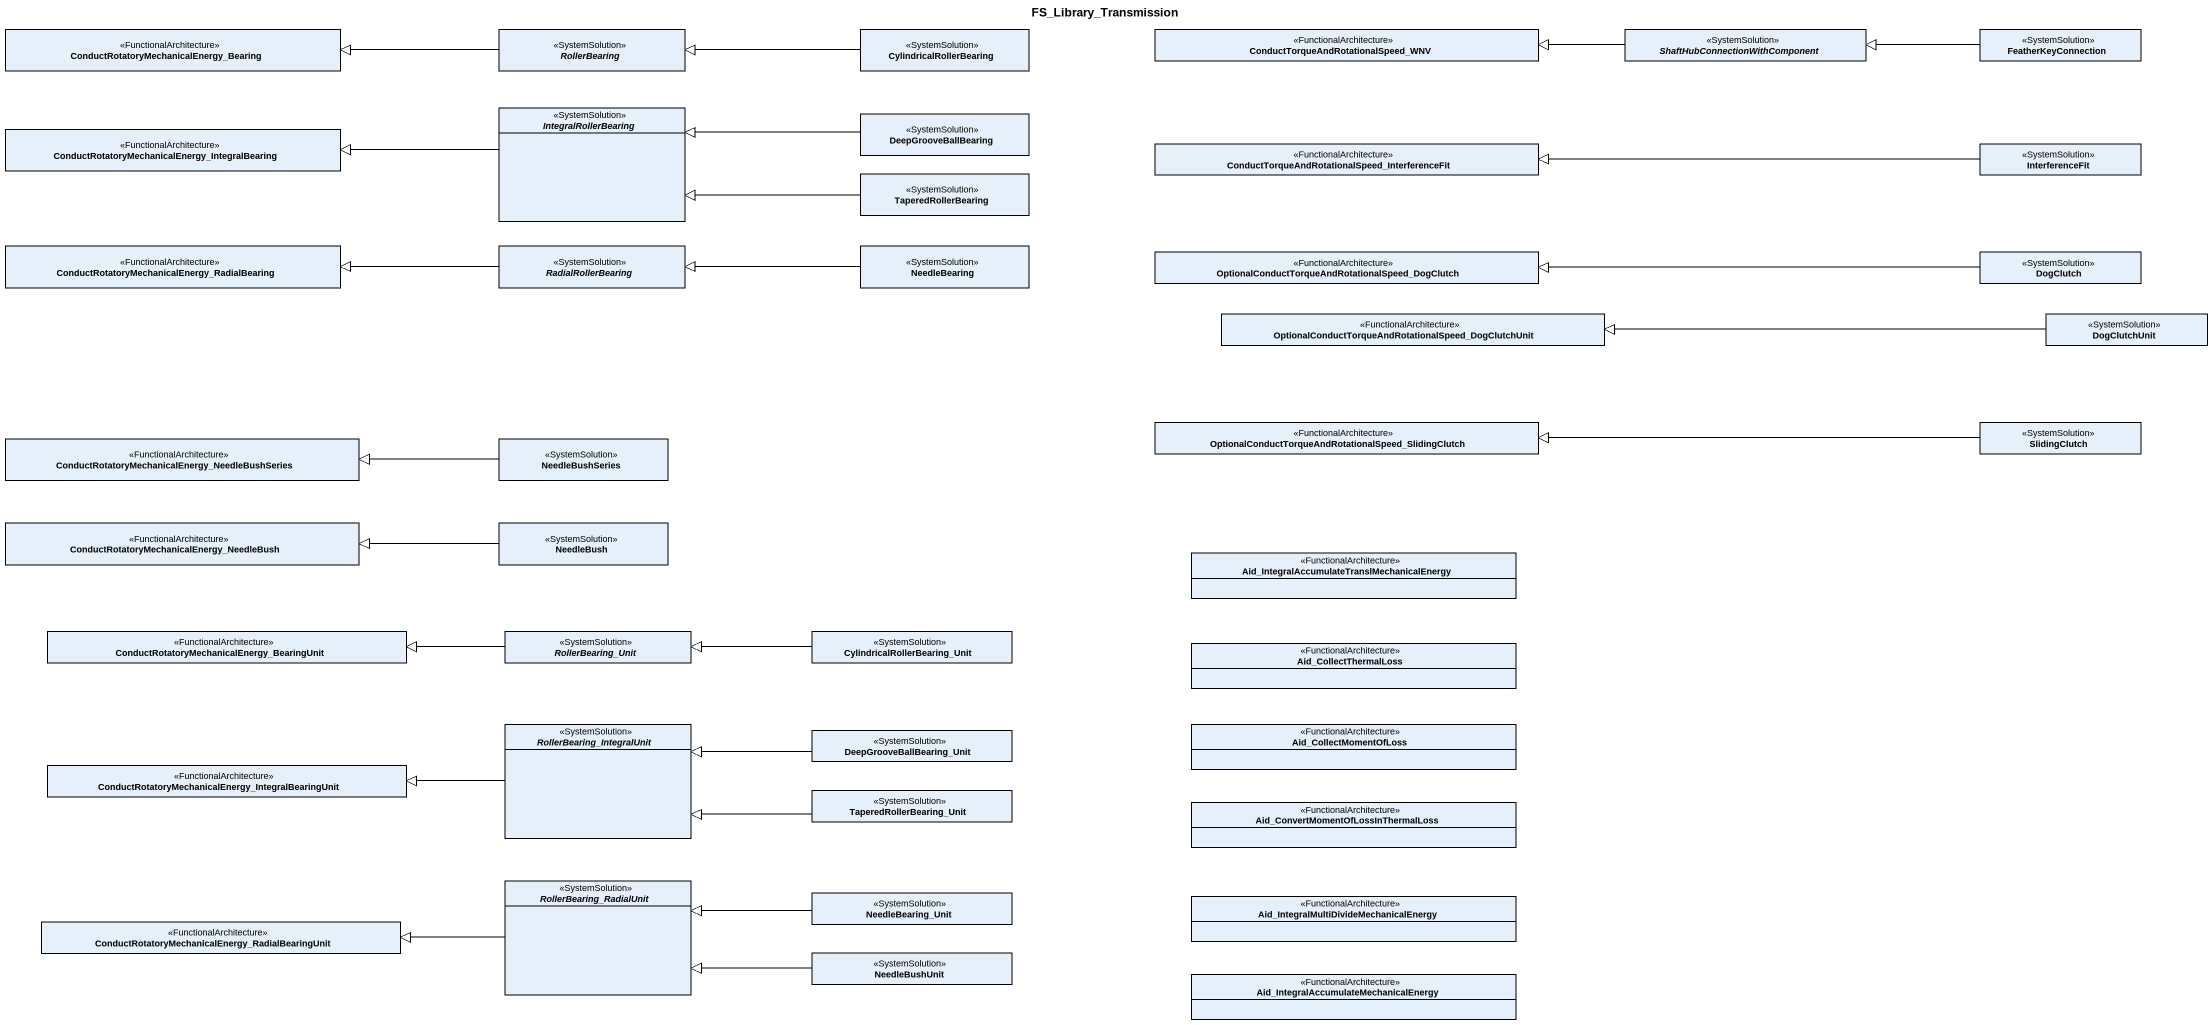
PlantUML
@startuml
title FS_Library_Transmission
hide circle
hide empty members
class "ConductRotatoryMechanicalEnergy_Bearing" as ConductRotatoryMechanicalEne <<FunctionalArchitecture>>
abstract class RollerBearing <<SystemSolution>>
class CylindricalRollerBearing <<SystemSolution>>
class "ConductTorqueAndRotationalSpeed_WNV" as ConductTorqueAndRotationalSp <<FunctionalArchitecture>>
abstract class "ShaftHubConnectionWithComponent" as ShaftHubConnectionWithCompon <<SystemSolution>>
class FeatherKeyConnection <<SystemSolution>>
class "ConductRotatoryMechanicalEnergy_IntegralBearing" as ConductRotatoryMechanicalEne_2 <<FunctionalArchitecture>>
abstract class IntegralRollerBearing <<SystemSolution>>
class DeepGrooveBallBearing <<SystemSolution>>
class TaperedRollerBearing <<SystemSolution>>
class "ConductTorqueAndRotationalSpeed_InterferenceFit" as ConductTorqueAndRotationalSp_2 <<FunctionalArchitecture>>
class InterferenceFit <<SystemSolution>>
class "ConductRotatoryMechanicalEnergy_RadialBearing" as ConductRotatoryMechanicalEne_3 <<FunctionalArchitecture>>
abstract class RadialRollerBearing <<SystemSolution>>
class NeedleBearing <<SystemSolution>>
class "OptionalConductTorqueAndRotationalSpeed_DogClutch" as OptionalConductTorqueAndRota <<FunctionalArchitecture>>
class DogClutch <<SystemSolution>>
class "OptionalConductTorqueAndRotationalSpeed_DogClutchUnit" as OptionalConductTorqueAndRota_2 <<FunctionalArchitecture>>
class DogClutchUnit <<SystemSolution>>
class "ConductRotatoryMechanicalEnergy_NeedleBushSeries" as ConductRotatoryMechanicalEne_4 <<FunctionalArchitecture>>
class NeedleBushSeries <<SystemSolution>>
class "OptionalConductTorqueAndRotationalSpeed_SlidingClutch" as OptionalConductTorqueAndRota_3 <<FunctionalArchitecture>>
class SlidingClutch <<SystemSolution>>
class "ConductRotatoryMechanicalEnergy_NeedleBush" as ConductRotatoryMechanicalEne_5 <<FunctionalArchitecture>>
class NeedleBush <<SystemSolution>>
class "Aid_IntegralAccumulateTranslMechanicalEnergy" as Aid_IntegralAccumulateTransl <<FunctionalArchitecture>>
class "ConductRotatoryMechanicalEnergy_BearingUnit" as ConductRotatoryMechanicalEne_6 <<FunctionalArchitecture>>
abstract class RollerBearing_Unit <<SystemSolution>>
class "CylindricalRollerBearing_Unit" as CylindricalRollerBearing_2 <<SystemSolution>>
class Aid_CollectThermalLoss <<FunctionalArchitecture>>
abstract class RollerBearing_IntegralUnit <<SystemSolution>>
class DeepGrooveBallBearing_Unit <<SystemSolution>>
class Aid_CollectMomentOfLoss <<FunctionalArchitecture>>
class "ConductRotatoryMechanicalEnergy_IntegralBearingUnit" as ConductRotatoryMechanicalEne_7 <<FunctionalArchitecture>>
class TaperedRollerBearing_Unit <<SystemSolution>>
class "Aid_ConvertMomentOfLossInThermalLoss" as Aid_ConvertMomentOfLossInThe <<FunctionalArchitecture>>
abstract class RollerBearing_RadialUnit <<SystemSolution>>
class NeedleBearing_Unit <<SystemSolution>>
class "Aid_IntegralMultiDivideMechanicalEnergy" as Aid_IntegralMultiDivideMecha <<FunctionalArchitecture>>
class "ConductRotatoryMechanicalEnergy_RadialBearingUnit" as ConductRotatoryMechanicalEne_8 <<FunctionalArchitecture>>
class NeedleBushUnit <<SystemSolution>>
class "Aid_IntegralAccumulateMechanicalEnergy" as Aid_IntegralAccumulateMechan <<FunctionalArchitecture>>
RollerBearing -left-|> ConductRotatoryMechanicalEne
CylindricalRollerBearing -left-|> RollerBearing
ShaftHubConnectionWithCompon -left-|> ConductTorqueAndRotationalSp
FeatherKeyConnection -left-|> ShaftHubConnectionWithCompon
IntegralRollerBearing -left-|> ConductRotatoryMechanicalEne_2
DeepGrooveBallBearing -left-|> IntegralRollerBearing
TaperedRollerBearing -left-|> IntegralRollerBearing
InterferenceFit -left-|> ConductTorqueAndRotationalSp_2
RadialRollerBearing -left-|> ConductRotatoryMechanicalEne_3
NeedleBearing -left-|> RadialRollerBearing
DogClutch -left-|> OptionalConductTorqueAndRota
DogClutchUnit -left-|> OptionalConductTorqueAndRota_2
NeedleBushSeries -left-|> ConductRotatoryMechanicalEne_4
SlidingClutch -left-|> OptionalConductTorqueAndRota_3
NeedleBush -left-|> ConductRotatoryMechanicalEne_5
RollerBearing_Unit -left-|> ConductRotatoryMechanicalEne_6
CylindricalRollerBearing_2 -left-|> RollerBearing_Unit
RollerBearing_IntegralUnit -left-|> ConductRotatoryMechanicalEne_7
DeepGrooveBallBearing_Unit -left-|> RollerBearing_IntegralUnit
TaperedRollerBearing_Unit -left-|> RollerBearing_IntegralUnit
RollerBearing_RadialUnit -left-|> ConductRotatoryMechanicalEne_8
NeedleBearing_Unit -left-|> RollerBearing_RadialUnit
NeedleBushUnit -left-|> RollerBearing_RadialUnit
@enduml
